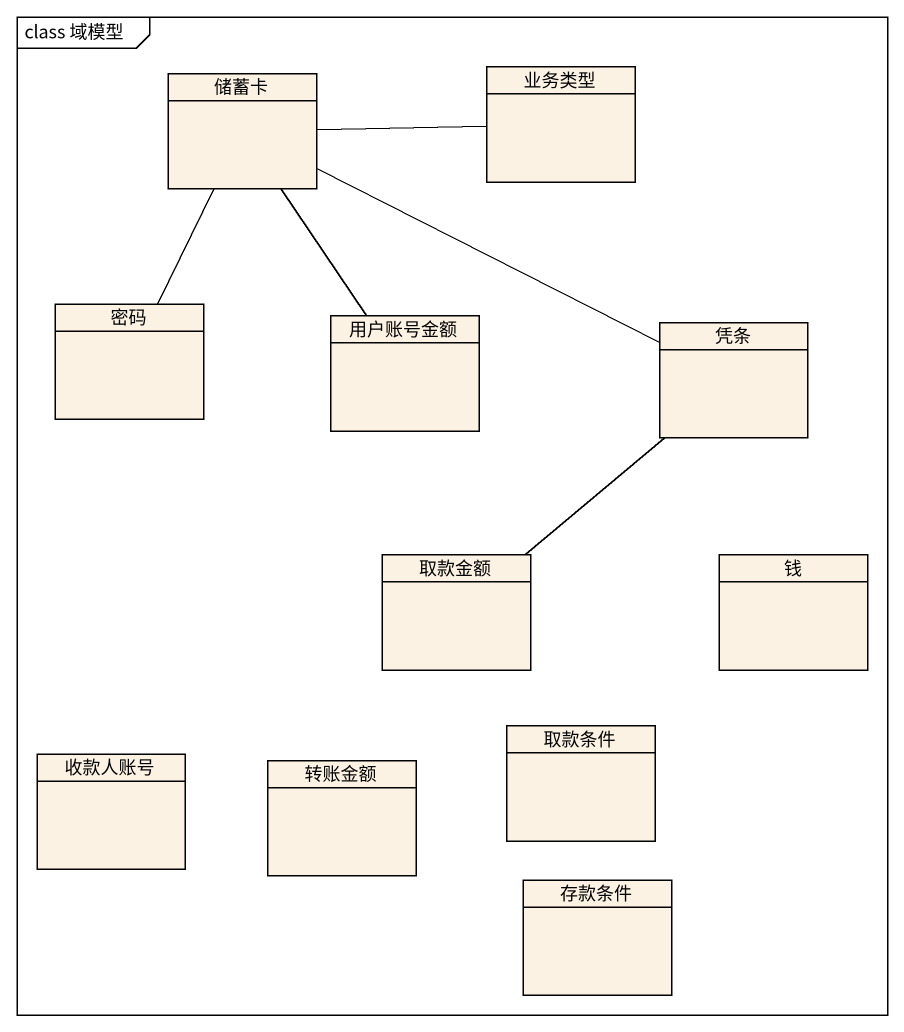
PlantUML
@startuml
mainframe class 域模型
hide circle
hide empty members
class 储蓄卡
class 业务类型
class 密码
class 用户账号金额
class 凭条
class 取款金额
class 钱
class 取款条件
class 收款人账号
class 转账金额
class 存款条件
储蓄卡 -right- 业务类型
储蓄卡 -- 密码
储蓄卡 -- 用户账号金额
储蓄卡 -right- 凭条
凭条 -- 取款金额
@enduml
